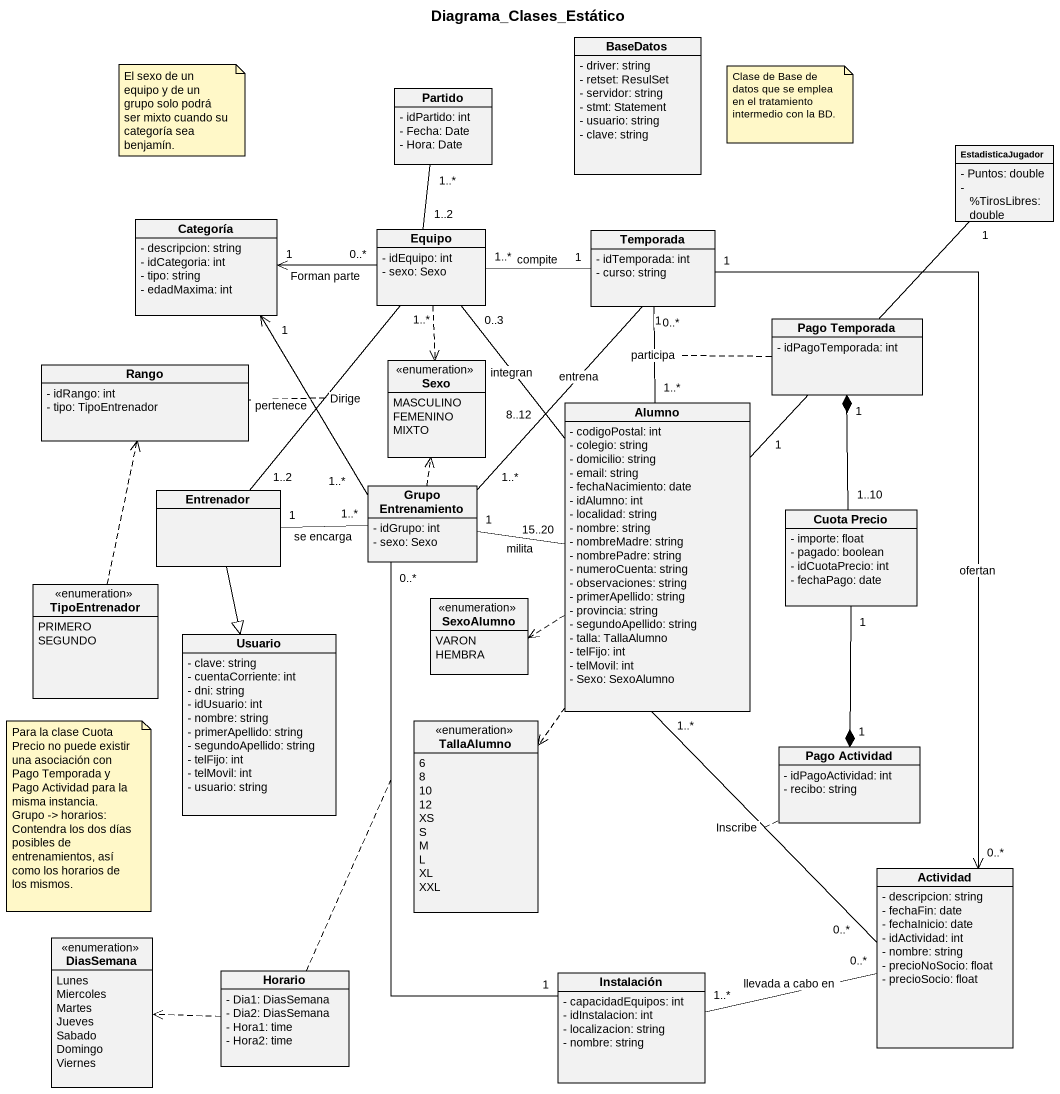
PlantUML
@startuml
title Diagrama_Clases_Estático
hide circle
hide empty members
skinparam classAttributeIconSize 0
class BaseDatos {
  - driver: string
  - retset: ResulSet
  - servidor: string
  - stmt: Statement
  - usuario: string
  - clave: string
}
class Partido {
  - idPartido: int
  - Fecha: Date
  - Hora: Date
}
class EstadisticaJugador {
  - Puntos: double
  - %TirosLibres: double
}
class Categoría {
  - descripcion: string
  - idCategoria: int
  - tipo: string
  - edadMaxima: int
}
class Equipo {
  - idEquipo: int
  - sexo: Sexo
}
class Temporada {
  - idTemporada: int
  - curso: string
}
class "Pago Temporada" as Pago_Temporada {
  - idPagoTemporada: int
}
class Rango {
  - idRango: int
  - tipo: TipoEntrenador
}
enum Sexo {
  MASCULINO
  FEMENINO
  MIXTO
}
class Alumno {
  - codigoPostal: int
  - colegio: string
  - domicilio: string
  - email: string
  - fechaNacimiento: date
  - idAlumno: int
  - localidad: string
  - nombre: string
  - nombreMadre: string
  - nombrePadre: string
  - numeroCuenta: string
  - observaciones: string
  - primerApellido: string
  - provincia: string
  - segundoApellido: string
  - talla: TallaAlumno
  - telFijo: int
  - telMovil: int
  - Sexo: SexoAlumno
}
class Entrenador
class "Grupo Entrenamiento" as Grupo_Entrenamiento {
  - idGrupo: int
  - sexo: Sexo
}
class "Cuota Precio" as Cuota_Precio {
  - importe: float
  - pagado: boolean
  - idCuotaPrecio: int
  - fechaPago: date
}
enum TipoEntrenador {
  PRIMERO
  SEGUNDO
}
enum SexoAlumno {
  VARON
  HEMBRA
}
class Usuario {
  - clave: string
  - cuentaCorriente: int
  - dni: string
  - idUsuario: int
  - nombre: string
  - primerApellido: string
  - segundoApellido: string
  - telFijo: int
  - telMovil: int
  - usuario: string
}
enum TallaAlumno {
  6
  8
  10
  12
  XS
  S
  M
  L
  XL
  XXL
}
class "Pago Actividad" as Pago_Actividad {
  - idPagoActividad: int
  - recibo: string
}
class Actividad {
  - descripcion: string
  - fechaFin: date
  - fechaInicio: date
  - idActividad: int
  - nombre: string
  - precioNoSocio: float
  - precioSocio: float
}
enum DiasSemana {
  Lunes
  Miercoles
  Martes
  Jueves
  Sabado
  Domingo
  Viernes
}
class Horario {
  - Dia1: DiasSemana
  - Dia2: DiasSemana
  - Hora1: time
  - Hora2: time
}
class Instalación {
  - capacidadEquipos: int
  - idInstalacion: int
  - localizacion: string
  - nombre: string
}
Partido "1..*" -- "1..2" Equipo
Equipo "0..*" -left-> "1" Categoría : Forman parte
Equipo "1..*" -right- "1" Temporada : compite
Equipo ..> Sexo
Temporada "0..*" -- "1..*" Alumno : participa
(Temporada, Alumno) .. Pago_Temporada
Temporada "1" --> "0..*" Actividad : ofertan
Alumno "1" -up- "1" EstadisticaJugador
Alumno "8..12" -up- "0..3" Equipo : integran
Alumno "15..20" -left- "1" Grupo_Entrenamiento : milita
Alumno .left.> SexoAlumno
Alumno ..> TallaAlumno
Alumno "1..*" -- "0..*" Actividad : Inscribe
(Alumno, Actividad) .. Pago_Actividad
Entrenador "1..2" -up- "1..*" Equipo : Dirige
(Entrenador, Equipo) .. Rango
Entrenador "1" -right- "1..*" Grupo_Entrenamiento : se encarga
Entrenador --|> Usuario
Grupo_Entrenamiento "1..*" -up-> "1" Categoría : pertenece
Grupo_Entrenamiento "1..*" -up- "1" Temporada : entrena
Grupo_Entrenamiento .up.> Sexo
Grupo_Entrenamiento "0..*" -- "1" Instalación
(Grupo_Entrenamiento, Instalación) .. Horario
Cuota_Precio "1..10" -up-* "1" Pago_Temporada
Cuota_Precio "1" --* "1" Pago_Actividad
TipoEntrenador .up.> Rango
Horario .left.> DiasSemana
Instalación "1..*" -right- "0..*" Actividad : llevada a cabo en
note as N1
  El sexo de un equipo y de un grupo solo podrá ser mixto cuando su categoría sea benjamín.
end note
note as N2
  Clase de Base de datos que se emplea en el tratamiento intermedio con la BD.
end note
note as N3
  Para la clase Cuota Precio no puede existir una asociación con Pago Temporada y Pago Actividad para la misma instancia.
  Grupo -> horarios: Contendra los dos días posibles de entrenamientos, así como los horarios de los mismos.
end note
@enduml
